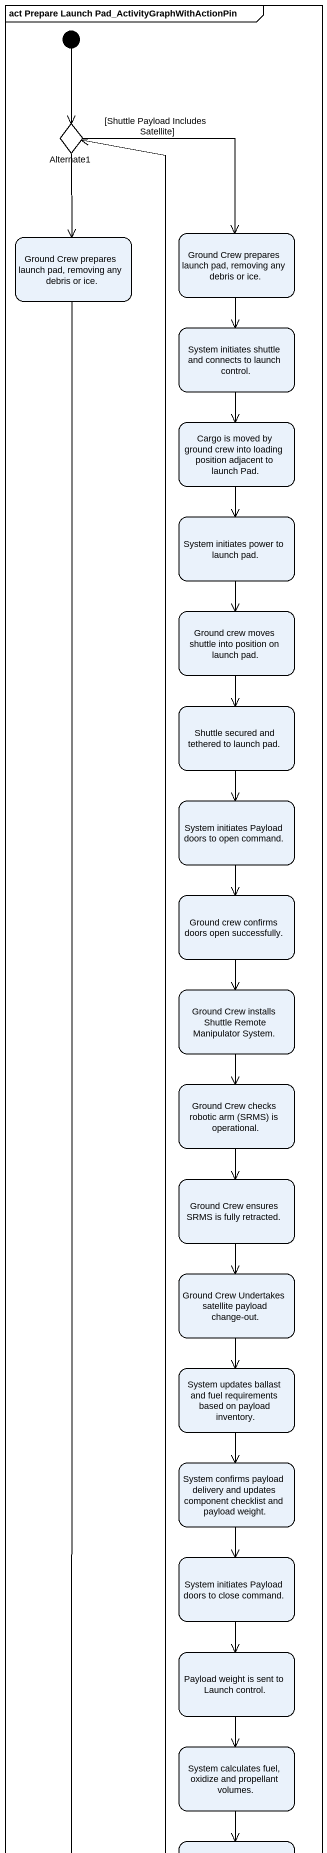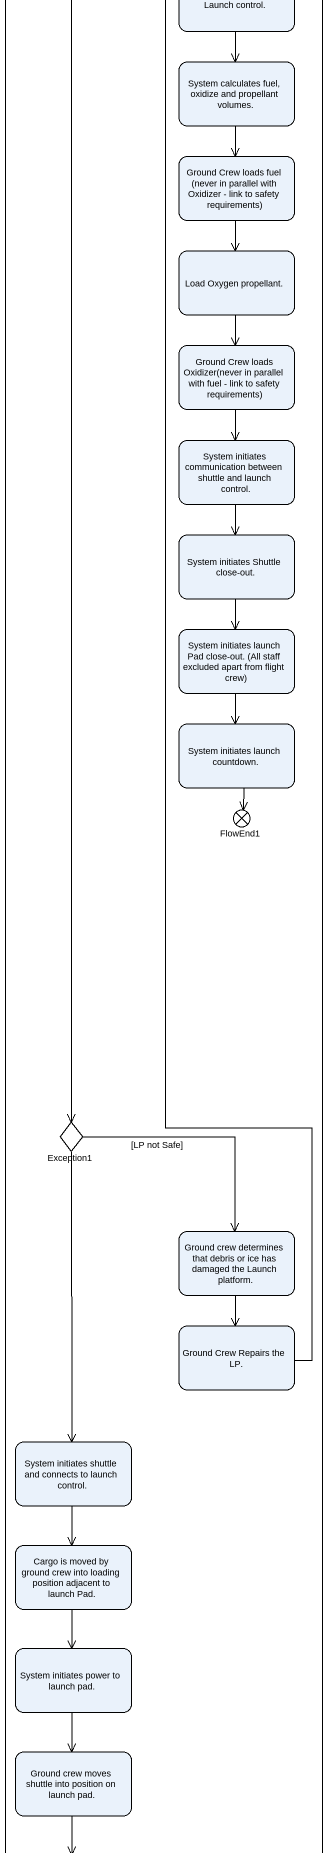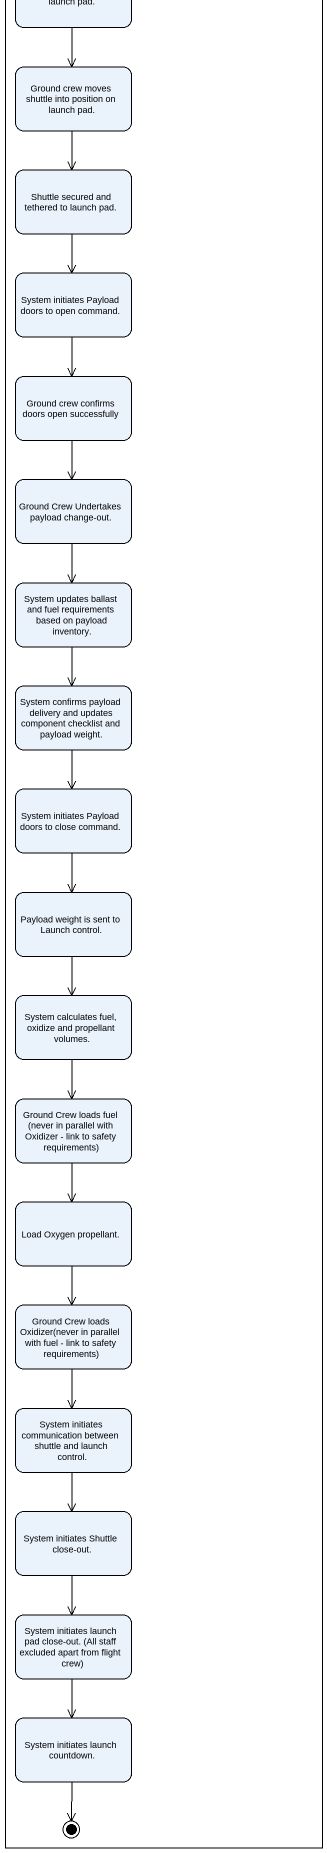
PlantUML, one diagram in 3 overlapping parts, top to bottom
@startuml
mainframe act Prepare Launch Pad_ActivityGraphWithActionPin
hide empty description
state Alternate1 <<choice>>
state "Ground Crew prepares launch pad, removing any debris or ice." as Ground_Crew_prepares_launch
state "Ground Crew prepares launch pad, removing any debris or ice." as Ground_Crew_prepares_launch_2
state "System initiates shuttle and connects to launch control." as System_initiates_shuttle
state "Cargo is moved by ground crew into loading position adjacent to launch Pad." as Cargo_is_moved_by_ground
state "System initiates power to launch pad." as System_initiates_power_to
state "Ground crew moves shuttle into position on launch pad." as Ground_crew_moves_shuttle
state "Shuttle secured and tethered to launch pad." as Shuttle_secured_and
state "System initiates Payload doors to open command." as System_initiates_Payload
state "Ground crew confirms doors open successfully." as Ground_crew_confirms_doors
state "Ground Crew installs Shuttle Remote Manipulator System." as Ground_Crew_installs
state "Ground Crew checks robotic arm (SRMS) is operational." as Ground_Crew_checks_robotic
state "Ground Crew ensures SRMS is fully retracted." as Ground_Crew_ensures_SRMS_is
state "Ground Crew Undertakes satellite payload change-out." as Ground_Crew_Undertakes
state "System updates ballast and fuel requirements based on payload inventory." as System_updates_ballast_and
state "System confirms payload delivery and updates component checklist and payload weight." as System_confirms_payload
state "System initiates Payload doors to close command." as System_initiates_Payload_2
state "Payload weight is sent to Launch control." as Payload_weight_is_sent_to
state "System calculates fuel, oxidize and propellant volumes." as System_calculates_fuel
state "Ground Crew loads fuel (never in parallel with Oxidizer - link to safety requirements)" as Ground_Crew_loads_fuel
state "Load Oxygen propellant." as Load_Oxygen_propellant
state "Ground Crew loads Oxidizer(never in parallel with fuel - link to safety requirements)" as Ground_Crew_loads_Oxidizer
state "System initiates communication between shuttle and launch control." as System_initiates
state "System initiates Shuttle close-out." as System_initiates_Shuttle
state "System initiates launch Pad close-out. (All staff excluded apart from flight crew)" as System_initiates_launch_Pad
state "System initiates launch countdown." as System_initiates_launch
state FlowEnd1 <<end>>
state Exception1 <<choice>>
state "Ground crew determines that debris or ice has damaged the Launch platform." as Ground_crew_determines_that
state "Ground Crew Repairs the LP." as Ground_Crew_Repairs_the_LP
state "System initiates shuttle and connects to launch control." as System_initiates_shuttle_2
state "Cargo is moved by ground crew into loading position adjacent to launch Pad." as Cargo_is_moved_by_ground_2
state "System initiates power to launch pad." as System_initiates_power_to_2
state "Ground crew moves shuttle into position on launch pad." as Ground_crew_moves_shuttle_2
state "Shuttle secured and tethered to launch pad." as Shuttle_secured_and_2
state "System initiates Payload doors to open command." as System_initiates_Payload_3
state "Ground crew confirms doors open successfully" as Ground_crew_confirms_doors_2
state "Ground Crew Undertakes payload change-out." as Ground_Crew_Undertakes_2
state "System updates ballast and fuel requirements based on payload inventory." as System_updates_ballast_and_2
state "System confirms payload delivery and updates component checklist and payload weight." as System_confirms_payload_2
state "System initiates Payload doors to close command." as System_initiates_Payload_4
state "Payload weight is sent to Launch control." as Payload_weight_is_sent_to_2
state "System calculates fuel, oxidize and propellant volumes." as System_calculates_fuel_2
state "Ground Crew loads fuel (never in parallel with Oxidizer - link to safety requirements)" as Ground_Crew_loads_fuel_2
state "Load Oxygen propellant." as Load_Oxygen_propellant_2
state "Ground Crew loads Oxidizer(never in parallel with fuel - link to safety requirements)" as Ground_Crew_loads_Oxidizer_2
state "System initiates communication between shuttle and launch control." as System_initiates_2
state "System initiates Shuttle close-out." as System_initiates_Shuttle_2
state "System initiates launch pad close-out. (All staff excluded apart from flight crew)" as System_initiates_launch_pad
state "System initiates launch countdown." as System_initiates_launch_2
[*] --> Alternate1
Alternate1 --> Ground_Crew_prepares_launch : [Shuttle Payload Includes Satellite]
Alternate1 --> Ground_Crew_prepares_launch_2
Ground_Crew_prepares_launch --> System_initiates_shuttle
Ground_Crew_prepares_launch_2 --> Exception1
System_initiates_shuttle --> Cargo_is_moved_by_ground
Cargo_is_moved_by_ground --> System_initiates_power_to
System_initiates_power_to --> Ground_crew_moves_shuttle
Ground_crew_moves_shuttle --> Shuttle_secured_and
Shuttle_secured_and --> System_initiates_Payload
System_initiates_Payload --> Ground_crew_confirms_doors
Ground_crew_confirms_doors --> Ground_Crew_installs
Ground_Crew_installs --> Ground_Crew_checks_robotic
Ground_Crew_checks_robotic --> Ground_Crew_ensures_SRMS_is
Ground_Crew_ensures_SRMS_is --> Ground_Crew_Undertakes
Ground_Crew_Undertakes --> System_updates_ballast_and
System_updates_ballast_and --> System_confirms_payload
System_confirms_payload --> System_initiates_Payload_2
System_initiates_Payload_2 --> Payload_weight_is_sent_to
Payload_weight_is_sent_to --> System_calculates_fuel
System_calculates_fuel --> Ground_Crew_loads_fuel
Ground_Crew_loads_fuel --> Load_Oxygen_propellant
Load_Oxygen_propellant --> Ground_Crew_loads_Oxidizer
Ground_Crew_loads_Oxidizer --> System_initiates
System_initiates --> System_initiates_Shuttle
System_initiates_Shuttle --> System_initiates_launch_Pad
System_initiates_launch_Pad --> System_initiates_launch
System_initiates_launch --> FlowEnd1
Exception1 --> Ground_crew_determines_that : [LP not Safe]
Exception1 --> System_initiates_shuttle_2
Ground_crew_determines_that --> Ground_Crew_Repairs_the_LP
Ground_Crew_Repairs_the_LP -up-> Alternate1
System_initiates_shuttle_2 --> Cargo_is_moved_by_ground_2
Cargo_is_moved_by_ground_2 --> System_initiates_power_to_2
System_initiates_power_to_2 --> Ground_crew_moves_shuttle_2
Ground_crew_moves_shuttle_2 --> Shuttle_secured_and_2
Shuttle_secured_and_2 --> System_initiates_Payload_3
System_initiates_Payload_3 --> Ground_crew_confirms_doors_2
Ground_crew_confirms_doors_2 --> Ground_Crew_Undertakes_2
Ground_Crew_Undertakes_2 --> System_updates_ballast_and_2
System_updates_ballast_and_2 --> System_confirms_payload_2
System_confirms_payload_2 --> System_initiates_Payload_4
System_initiates_Payload_4 --> Payload_weight_is_sent_to_2
Payload_weight_is_sent_to_2 --> System_calculates_fuel_2
System_calculates_fuel_2 --> Ground_Crew_loads_fuel_2
Ground_Crew_loads_fuel_2 --> Load_Oxygen_propellant_2
Load_Oxygen_propellant_2 --> Ground_Crew_loads_Oxidizer_2
Ground_Crew_loads_Oxidizer_2 --> System_initiates_2
System_initiates_2 --> System_initiates_Shuttle_2
System_initiates_Shuttle_2 --> System_initiates_launch_pad
System_initiates_launch_pad --> System_initiates_launch_2
System_initiates_launch_2 --> [*]
@enduml
